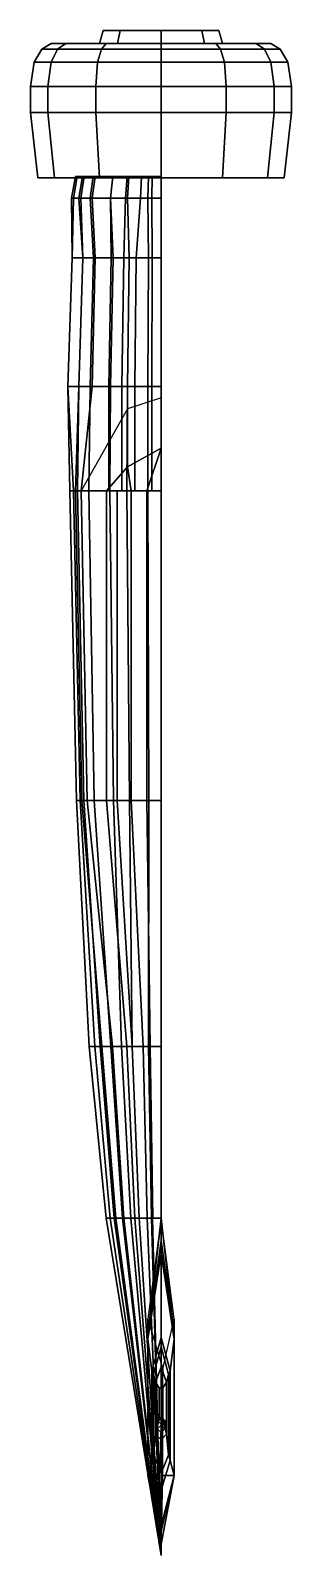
# Model space of a CAD drawing. Extents: x -0.7 to 0.7, y -4.34 to 3.84.
import ezdxf

# ---------------------------------------------------------------- set-up
doc = ezdxf.new("R2010")
doc.units = 0
doc.layers.get('0').update_dxf_attribs({"linetype": 'CONTINUOUS'})

msp = doc.modelspace()

# ---------------------------------------------------------------- linework, layer by layer
for points in [[(-0.511, 3.77, 0.305), (-0.59, 3.77, 0.01), (-0.64, 3.74, 0.01), (-0.5543, 3.74, 0.33)], [(-0.59, 3.77, 0.01), (-0.511, 3.77, -0.285), (-0.5543, 3.74, -0.31), (-0.64, 3.74, 0.01)], [(0.511, 3.77, 0.305), (-0.59, 3.77, 0.01), (-0.511, 3.77, 0.305), (0.295, 3.77, 0.521)], [(0.59, 3.77, 0.01), (-0.511, 3.77, -0.285), (-0.59, 3.77, 0.01), (0.511, 3.77, 0.305)], [(-0.295, 3.77, 0.521), (-0.511, 3.77, 0.305), (-0.5543, 3.74, 0.33), (-0.32, 3.74, 0.5643)], [(-0.511, 3.77, -0.285), (-0.295, 3.77, -0.501), (-0.32, 3.74, -0.5443), (-0.5543, 3.74, -0.31)], [(0.295, 3.77, 0.521), (-0.511, 3.77, 0.305), (-0.295, 3.77, 0.521), (0, 3.77, 0.6)], [(0.511, 3.77, -0.285), (-0.295, 3.77, -0.501), (-0.511, 3.77, -0.285), (0.59, 3.77, 0.01)], [(-0.2192, 3.84, 0.2292), (-0.31, 3.84, 0.01), (-0.33, 3.77, 0.01), (-0.2333, 3.77, 0.2433)], [(-0.31, 3.84, 0.01), (-0.2192, 3.84, -0.2092), (-0.2333, 3.77, -0.2233), (-0.33, 3.77, 0.01)], [(0, 3.77, 0.6), (-0.295, 3.77, 0.521), (-0.32, 3.74, 0.5643), (0, 3.74, 0.65)], [(-0.295, 3.77, -0.501), (0, 3.77, -0.58), (0, 3.74, -0.63), (-0.32, 3.74, -0.5443)], [(0.2192, 3.84, -0.2092), (-0.31, 3.84, 0.01), (-0.2192, 3.84, 0.2292), (0.31, 3.84, 0.01)], [(0, 3.84, -0.3), (-0.2192, 3.84, -0.2092), (-0.31, 3.84, 0.01), (0.2192, 3.84, -0.2092)], [(0.295, 3.77, -0.501), (0, 3.77, -0.58), (-0.295, 3.77, -0.501), (0.511, 3.77, -0.285)], [(0, 3.84, 0.32), (-0.2192, 3.84, 0.2292), (-0.2333, 3.77, 0.2433), (0, 3.77, 0.34)], [(-0.2192, 3.84, -0.2092), (0, 3.84, -0.3), (0, 3.77, -0.32), (-0.2333, 3.77, -0.2233)], [(0.31, 3.84, 0.01), (-0.2192, 3.84, 0.2292), (0, 3.84, 0.32), (0.2192, 3.84, 0.2292)], [(0.2192, 3.84, 0.2292), (0, 3.84, 0.32), (0, 3.77, 0.34), (0.2333, 3.77, 0.2433)], [(0, 3.84, -0.3), (0.2192, 3.84, -0.2092), (0.2333, 3.77, -0.2233), (0, 3.77, -0.32)], [(0.295, 3.77, 0.521), (0, 3.77, 0.6), (0, 3.74, 0.65), (0.32, 3.74, 0.5643)], [(0, 3.77, -0.58), (0.295, 3.77, -0.501), (0.32, 3.74, -0.5443), (0, 3.74, -0.63)], [(0.31, 3.84, 0.01), (0.2192, 3.84, 0.2292), (0.2333, 3.77, 0.2433), (0.33, 3.77, 0.01)], [(0.2192, 3.84, -0.2092), (0.31, 3.84, 0.01), (0.33, 3.77, 0.01), (0.2333, 3.77, -0.2233)], [(0.511, 3.77, 0.305), (0.295, 3.77, 0.521), (0.32, 3.74, 0.5643), (0.5543, 3.74, 0.33)], [(0.295, 3.77, -0.501), (0.511, 3.77, -0.285), (0.5543, 3.74, -0.31), (0.32, 3.74, -0.5443)], [(0.59, 3.77, 0.01), (0.511, 3.77, 0.305), (0.5543, 3.74, 0.33), (0.64, 3.74, 0.01)], [(0.511, 3.77, -0.285), (0.59, 3.77, 0.01), (0.64, 3.74, 0.01), (0.5543, 3.74, -0.31)], [(-0.5889, 3.67, -0.33), (-0.68, 3.67, 0.01), (-0.64, 3.74, 0.01), (-0.5543, 3.74, -0.31)], [(-0.68, 3.67, 0.01), (-0.5889, 3.67, 0.35), (-0.5543, 3.74, 0.33), (-0.64, 3.74, 0.01)], [(-0.34, 3.67, -0.5789), (-0.5889, 3.67, -0.33), (-0.5543, 3.74, -0.31), (-0.32, 3.74, -0.5443)], [(-0.5889, 3.67, 0.35), (-0.34, 3.67, 0.5989), (-0.32, 3.74, 0.5643), (-0.5543, 3.74, 0.33)], [(0, 3.67, -0.67), (-0.34, 3.67, -0.5789), (-0.32, 3.74, -0.5443), (0, 3.74, -0.63)], [(-0.34, 3.67, 0.5989), (0, 3.67, 0.69), (0, 3.74, 0.65), (-0.32, 3.74, 0.5643)], [(0.34, 3.67, -0.5789), (0, 3.67, -0.67), (0, 3.74, -0.63), (0.32, 3.74, -0.5443)], [(0, 3.67, 0.69), (0.34, 3.67, 0.5989), (0.32, 3.74, 0.5643), (0, 3.74, 0.65)], [(0.5889, 3.67, -0.33), (0.34, 3.67, -0.5789), (0.32, 3.74, -0.5443), (0.5543, 3.74, -0.31)], [(0.34, 3.67, 0.5989), (0.5889, 3.67, 0.35), (0.5543, 3.74, 0.33), (0.32, 3.74, 0.5643)], [(0.68, 3.67, 0.01), (0.5889, 3.67, -0.33), (0.5543, 3.74, -0.31), (0.64, 3.74, 0.01)], [(0.5889, 3.67, 0.35), (0.68, 3.67, 0.01), (0.64, 3.74, 0.01), (0.5543, 3.74, 0.33)], [(-0.6062, 3.54, -0.34), (-0.7, 3.54, 0.01), (-0.68, 3.67, 0.01), (-0.5889, 3.67, -0.33)], [(-0.7, 3.54, 0.01), (-0.6062, 3.54, 0.36), (-0.5889, 3.67, 0.35), (-0.68, 3.67, 0.01)], [(-0.35, 3.54, -0.5962), (-0.6062, 3.54, -0.34), (-0.5889, 3.67, -0.33), (-0.34, 3.67, -0.5789)], [(-0.6062, 3.54, 0.36), (-0.35, 3.54, 0.6162), (-0.34, 3.67, 0.5989), (-0.5889, 3.67, 0.35)], [(0, 3.54, -0.69), (-0.35, 3.54, -0.5962), (-0.34, 3.67, -0.5789), (0, 3.67, -0.67)], [(-0.35, 3.54, 0.6162), (0, 3.54, 0.71), (0, 3.67, 0.69), (-0.34, 3.67, 0.5989)], [(0.35, 3.54, -0.5962), (0, 3.54, -0.69), (0, 3.67, -0.67), (0.34, 3.67, -0.5789)], [(0, 3.54, 0.71), (0.35, 3.54, 0.6162), (0.34, 3.67, 0.5989), (0, 3.67, 0.69)], [(0.6062, 3.54, -0.34), (0.35, 3.54, -0.5962), (0.34, 3.67, -0.5789), (0.5889, 3.67, -0.33)], [(0.35, 3.54, 0.6162), (0.6062, 3.54, 0.36), (0.5889, 3.67, 0.35), (0.34, 3.67, 0.5989)], [(0.7, 3.54, 0.01), (0.6062, 3.54, -0.34), (0.5889, 3.67, -0.33), (0.68, 3.67, 0.01)], [(0.6062, 3.54, 0.36), (0.7, 3.54, 0.01), (0.68, 3.67, 0.01), (0.5889, 3.67, 0.35)], [(-0.6062, 3.54, 0.36), (-0.7, 3.54, 0.01), (-0.7, 3.4, 0.01), (-0.6062, 3.4, 0.36)], [(-0.7, 3.54, 0.01), (-0.6062, 3.54, -0.34), (-0.6062, 3.4, -0.34), (-0.7, 3.4, 0.01)], [(-0.35, 3.54, 0.6162), (-0.6062, 3.54, 0.36), (-0.6062, 3.4, 0.36), (-0.35, 3.4, 0.6162)], [(-0.6062, 3.54, -0.34), (-0.35, 3.54, -0.5962), (-0.35, 3.4, -0.5962), (-0.6062, 3.4, -0.34)], [(0, 3.54, 0.71), (-0.35, 3.54, 0.6162), (-0.35, 3.4, 0.6162), (0, 3.4, 0.71)], [(-0.35, 3.54, -0.5962), (0, 3.54, -0.69), (0, 3.4, -0.69), (-0.35, 3.4, -0.5962)], [(0.35, 3.54, 0.6162), (0, 3.54, 0.71), (0, 3.4, 0.71), (0.35, 3.4, 0.6162)], [(0, 3.54, -0.69), (0.35, 3.54, -0.5962), (0.35, 3.4, -0.5962), (0, 3.4, -0.69)], [(0.6062, 3.54, 0.36), (0.35, 3.54, 0.6162), (0.35, 3.4, 0.6162), (0.6062, 3.4, 0.36)], [(0.35, 3.54, -0.5962), (0.6062, 3.54, -0.34), (0.6062, 3.4, -0.34), (0.35, 3.4, -0.5962)], [(0.7, 3.54, 0.01), (0.6062, 3.54, 0.36), (0.6062, 3.4, 0.36), (0.7, 3.4, 0.01)], [(0.6062, 3.54, -0.34), (0.7, 3.54, 0.01), (0.7, 3.4, 0.01), (0.6062, 3.4, -0.34)], [(-0.5716, 3.05, -0.32), (-0.66, 3.05, 0.01), (-0.7, 3.4, 0.01), (-0.6062, 3.4, -0.34)], [(-0.66, 3.05, 0.01), (-0.5716, 3.05, 0.34), (-0.6062, 3.4, 0.36), (-0.7, 3.4, 0.01)], [(-0.33, 3.05, -0.5616), (-0.5716, 3.05, -0.32), (-0.6062, 3.4, -0.34), (-0.35, 3.4, -0.5962)], [(-0.5716, 3.05, 0.34), (-0.33, 3.05, 0.5816), (-0.35, 3.4, 0.6162), (-0.6062, 3.4, 0.36)], [(0, 3.05, -0.65), (-0.33, 3.05, -0.5616), (-0.35, 3.4, -0.5962), (0, 3.4, -0.69)], [(-0.33, 3.05, 0.5816), (0, 3.05, 0.67), (0, 3.4, 0.71), (-0.35, 3.4, 0.6162)], [(0.33, 3.05, -0.5616), (0, 3.05, -0.65), (0, 3.4, -0.69), (0.35, 3.4, -0.5962)], [(0, 3.05, 0.67), (0.33, 3.05, 0.5816), (0.35, 3.4, 0.6162), (0, 3.4, 0.71)], [(0.5716, 3.05, -0.32), (0.33, 3.05, -0.5616), (0.35, 3.4, -0.5962), (0.6062, 3.4, -0.34)], [(0.33, 3.05, 0.5816), (0.5716, 3.05, 0.34), (0.6062, 3.4, 0.36), (0.35, 3.4, 0.6162)], [(0.66, 3.05, 0.01), (0.5716, 3.05, -0.32), (0.6062, 3.4, -0.34), (0.7, 3.4, 0.01)], [(0.5716, 3.05, 0.34), (0.66, 3.05, 0.01), (0.7, 3.4, 0.01), (0.6062, 3.4, 0.36)], [(-0.66, 3.05, 0.01), (0.5716, 3.05, -0.32), (0.66, 3.05, 0.01), (-0.5716, 3.05, 0.34)], [(-0.5716, 3.05, -0.32), (0.33, 3.05, -0.5616), (0.5716, 3.05, -0.32), (-0.66, 3.05, 0.01)], [(-0.5716, 3.05, 0.34), (0.66, 3.05, 0.01), (0.5716, 3.05, 0.34), (-0.33, 3.05, 0.5816)], [(-0.33, 3.05, -0.5616), (0, 3.05, -0.65), (0.33, 3.05, -0.5616), (-0.5716, 3.05, -0.32)], [(-0.4591, 3.0565, 0.1074), (-0.4591, 3.0565, -0.017), (-0.48, 2.94, -0.02), (-0.48, 2.94, 0.11)], [(-0.4591, 3.0565, -0.017), (-0.4496, 3.0565, -0.0935), (-0.47, 2.94, -0.1), (-0.48, 2.94, -0.02)], [(-0.4113, 3.0565, 0.27), (-0.4591, 3.0565, 0.1074), (-0.48, 2.94, 0.11), (-0.43, 2.94, 0.28)], [(-0.4496, 3.0565, -0.0935), (-0.4209, 3.0565, -0.1891), (-0.44, 2.94, -0.2), (-0.47, 2.94, -0.1)], [(-0.4209, 3.0565, -0.1891), (-0.3635, 3.0565, -0.3135), (-0.38, 2.94, -0.33), (-0.44, 2.94, -0.2)], [(-0.3539, 3.0565, 0.3848), (-0.4113, 3.0565, 0.27), (-0.43, 2.94, 0.28), (-0.37, 2.94, 0.4)], [(-0.3635, 3.0565, -0.3135), (-0.2583, 3.0565, -0.4378), (-0.27, 2.94, -0.46), (-0.38, 2.94, -0.33)], [(-0.2583, 3.0565, 0.4996), (-0.3539, 3.0565, 0.3848), (-0.37, 2.94, 0.4), (-0.27, 2.94, 0.52)], [(-0.33, 3.05, 0.5816), (0.5716, 3.05, 0.34), (0.33, 3.05, 0.5816), (0, 3.05, 0.67)], [(-0.2583, 3.0565, -0.4378), (-0.1722, 3.0565, -0.4952), (-0.18, 2.94, -0.52), (-0.27, 2.94, -0.46)], [(-0.1817, 3.0565, 0.5474), (-0.2583, 3.0565, 0.4996), (-0.27, 2.94, 0.52), (-0.19, 2.94, 0.57)], [(-0.1052, 3.0565, 0.5856), (-0.1817, 3.0565, 0.5474), (-0.19, 2.94, 0.57), (-0.11, 2.94, 0.61)], [(-0.1722, 3.0565, -0.4952), (-0.067, 3.0565, -0.5335), (-0.07, 2.94, -0.56), (-0.18, 2.94, -0.52)], [(-0.0478, 3.0565, 0.5952), (-0.1052, 3.0565, 0.5856), (-0.11, 2.94, 0.61), (-0.05, 2.94, 0.62)], [(0, 2.94, -0.56), (-0.07, 2.94, -0.56), (-0.067, 3.0565, -0.5335), (0, 3.0565, -0.5335)], [(0, 3.0565, 0.5952), (-0.0478, 3.0565, 0.5952), (-0.05, 2.94, 0.62), (0, 2.94, 0.62)], [(-0.43, 2.94, 0.28), (-0.48, 2.94, 0.11), (-0.4768, 2.62, 0.2019), (-0.4195, 2.62, 0.3735)], [(-0.48, 2.94, 0.11), (-0.48, 2.94, -0.02), (-0.4768, 2.62, 0.0398), (-0.4768, 2.62, 0.2019)], [(-0.48, 2.94, -0.02), (-0.47, 2.94, -0.1), (-0.4768, 2.62, -0.3893), (-0.4768, 2.62, 0.0398)], [(-0.47, 2.94, -0.1), (-0.44, 2.94, -0.2), (-0.4195, 2.62, -0.4465), (-0.4768, 2.62, -0.3893)], [(-0.44, 2.94, -0.2), (-0.38, 2.94, -0.33), (-0.3623, 2.62, -0.4751), (-0.4195, 2.62, -0.4465)], [(-0.37, 2.94, 0.4), (-0.43, 2.94, 0.28), (-0.4195, 2.62, 0.3735), (-0.3528, 2.62, 0.4688)], [(-0.38, 2.94, -0.33), (-0.27, 2.94, -0.46), (-0.2574, 2.62, -0.5133), (-0.3623, 2.62, -0.4751)], [(-0.27, 2.94, 0.52), (-0.37, 2.94, 0.4), (-0.3528, 2.62, 0.4688), (-0.267, 2.62, 0.5547)], [(-0.19, 2.94, 0.57), (-0.27, 2.94, 0.52), (-0.267, 2.62, 0.5547), (-0.2002, 2.62, 0.5928)], [(-0.27, 2.94, -0.46), (-0.18, 2.94, -0.52), (-0.1716, 2.62, -0.5419), (-0.2574, 2.62, -0.5133)], [(-0.11, 2.94, 0.61), (-0.19, 2.94, 0.57), (-0.2002, 2.62, 0.5928), (-0.1335, 2.62, 0.6214)], [(-0.18, 2.94, -0.52), (-0.07, 2.94, -0.56), (-0.0667, 2.62, -0.5705), (-0.1716, 2.62, -0.5419)], [(-0.05, 2.94, 0.62), (-0.11, 2.94, 0.61), (-0.1335, 2.62, 0.6214), (-0.0477, 2.62, 0.65)], [(0, 2.62, -0.58), (-0.0667, 2.62, -0.5705), (-0.07, 2.94, -0.56), (0, 2.94, -0.56)], [(0, 2.94, 0.62), (-0.05, 2.94, 0.62), (-0.0477, 2.62, 0.65), (0, 2.62, 0.65)], [(0, 2.75, 1.63), (0, 2.71, 1.63), (0, 2.6901, 0.6434), (0, 2.7599, 0.6369)], [(0, 2.7599, 0.6369), (0, 2.6901, 0.6434), (0, 2.71, 1.63), (0, 2.75, 1.63)], [(0, -3.1516, 1.4802), (0, -3.1578, 1.4903), (0, 2.7098, 1.62), (0, 2.7096, 1.6098)], [(0, 2.7096, 1.6098), (0, 2.7098, 1.62), (0, -3.1578, 1.4903), (0, -3.1516, 1.4802)], [(-0.4768, 2.62, 0.0398), (-0.4768, 2.62, -0.3893), (-0.5, 1.93, -0.42), (-0.5, 1.93, 0.03)], [(-0.4768, 2.62, -0.3893), (-0.4195, 2.62, -0.4465), (-0.44, 1.93, -0.48), (-0.5, 1.93, -0.42)], [(-0.4768, 2.62, 0.2019), (-0.4768, 2.62, 0.0398), (-0.5, 1.93, 0.03), (-0.5, 1.93, 0.2)], [(-0.4195, 2.62, 0.3735), (-0.4768, 2.62, 0.2019), (-0.5, 1.93, 0.2), (-0.44, 1.93, 0.38)], [(-0.4195, 2.62, -0.4465), (-0.3623, 2.62, -0.4751), (-0.38, 1.93, -0.51), (-0.44, 1.93, -0.48)], [(-0.3528, 2.62, 0.4688), (-0.4195, 2.62, 0.3735), (-0.44, 1.93, 0.38), (-0.37, 1.93, 0.48)], [(-0.3623, 2.62, -0.4751), (-0.2574, 2.62, -0.5133), (-0.27, 1.93, -0.55), (-0.38, 1.93, -0.51)], [(-0.267, 2.62, 0.5547), (-0.3528, 2.62, 0.4688), (-0.37, 1.93, 0.48), (-0.28, 1.93, 0.57)], [(-0.2002, 2.62, 0.5928), (-0.267, 2.62, 0.5547), (-0.28, 1.93, 0.57), (-0.21, 1.93, 0.61)], [(-0.2574, 2.62, -0.5133), (-0.1716, 2.62, -0.5419), (-0.18, 1.93, -0.58), (-0.27, 1.93, -0.55)], [(-0.1335, 2.62, 0.6214), (-0.2002, 2.62, 0.5928), (-0.21, 1.93, 0.61), (-0.14, 1.93, 0.64)], [(-0.1716, 2.62, -0.5419), (-0.0667, 2.62, -0.5705), (-0.07, 1.93, -0.61), (-0.18, 1.93, -0.58)], [(-0.0477, 2.62, 0.65), (-0.1335, 2.62, 0.6214), (-0.14, 1.93, 0.64), (-0.05, 1.93, 0.67)], [(0, 1.93, -0.62), (-0.07, 1.93, -0.61), (-0.0667, 2.62, -0.5705), (0, 2.62, -0.58)], [(0, 2.62, 0.65), (-0.0477, 2.62, 0.65), (-0.05, 1.93, 0.67), (0, 1.93, 0.67)], [(-0.5, 1.93, -0.42), (-0.44, 1.93, -0.48), (-0.4486, 1.37, -0.4724), (-0.4894, 1.37, -0.4112)], [(-0.5, 1.93, 0.03), (-0.5, 1.93, -0.42), (-0.4894, 1.37, -0.4112), (-0.4894, 1.37, 0.0476)], [(-0.44, 1.93, 0.38), (-0.5, 1.93, 0.2), (-0.469, 1.37, 0.3331), (-0.4588, 1.37, 0.4045)], [(-0.5, 1.93, 0.2), (-0.5, 1.93, 0.03), (-0.4894, 1.37, 0.0476), (-0.469, 1.37, 0.3331)], [(-0.37, 1.93, 0.48), (-0.44, 1.93, 0.38), (-0.4588, 1.37, 0.4045), (-0.4282, 1.37, 0.5065)], [(-0.44, 1.93, -0.48), (-0.38, 1.93, -0.51), (-0.3875, 1.37, -0.5336), (-0.4486, 1.37, -0.4724)], [(-0.28, 1.93, 0.57), (-0.37, 1.93, 0.48), (-0.4282, 1.37, 0.5065), (-0.28, 1.37, 0.57)], [(-0.38, 1.93, -0.51), (-0.27, 1.93, -0.55), (-0.2753, 1.37, -0.5641), (-0.3875, 1.37, -0.5336)], [(-0.21, 1.93, 0.61), (-0.28, 1.93, 0.57), (-0.28, 1.37, 0.57), (-0.21, 1.37, 0.61)], [(-0.27, 1.93, -0.55), (-0.18, 1.93, -0.58), (-0.1835, 1.37, -0.5845), (-0.2753, 1.37, -0.5641)], [(-0.14, 1.93, 0.64), (-0.21, 1.93, 0.61), (-0.21, 1.37, 0.61), (-0.14, 1.37, 0.64)], [(-0.18, 1.93, -0.58), (-0.07, 1.93, -0.61), (-0.0714, 1.37, -0.6049), (-0.1835, 1.37, -0.5845)], [(-0.05, 1.93, 0.67), (-0.14, 1.93, 0.64), (-0.14, 1.37, 0.64), (-0.05, 1.37, 0.67)], [(0, 1.37, -0.6049), (-0.0714, 1.37, -0.6049), (-0.07, 1.93, -0.61), (0, 1.93, -0.62)], [(0, 1.93, 0.67), (-0.05, 1.93, 0.67), (-0.05, 1.37, 0.67), (0, 1.37, 0.67)], [(-0.18, 1.81, 0.61), (-0.4282, 1.37, 0.5065), (-0.2922, 1.37, 0.8039), (-0.18, 1.5, 0.85)], [(0, 1.87, 0.67), (-0.18, 1.81, 0.61), (-0.18, 1.5, 0.85), (0, 1.6, 0.87)], [(0, 1.6, 0.87), (-0.18, 1.5, 0.85), (-0.1603, 1.37, 0.9547), (-0.0754, 1.37, 0.9736)], [(0, 1.6, 0.87), (0, 1.6, 0.87), (-0.0754, 1.37, 0.9736), (0, 1.37, 0.983)], [(-0.18, 1.5, 0.85), (-0.2922, 1.37, 0.8039), (-0.2357, 1.37, 0.917), (-0.1603, 1.37, 0.9547)], [(-0.4894, 1.37, 0.0476), (-0.4894, 1.37, -0.4112), (-0.4525, -0.29, -0.3379), (-0.4525, -0.29, 0.0863)], [(-0.4894, 1.37, -0.4112), (-0.4486, 1.37, -0.4724), (-0.4148, -0.29, -0.3945), (-0.4525, -0.29, -0.3379)], [(-0.469, 1.37, 0.3331), (-0.4894, 1.37, 0.0476), (-0.4525, -0.29, 0.0863), (-0.4336, -0.29, 0.3503)], [(-0.4588, 1.37, 0.4045), (-0.469, 1.37, 0.3331), (-0.4336, -0.29, 0.3503), (-0.4242, -0.29, 0.4162)], [(-0.4282, 1.37, 0.5065), (-0.4588, 1.37, 0.4045), (-0.4242, -0.29, 0.4162), (-0.3959, -0.29, 0.5105)], [(-0.4486, 1.37, -0.4724), (-0.3875, 1.37, -0.5336), (-0.3582, -0.29, -0.451), (-0.4148, -0.29, -0.3945)], [(-0.2922, 1.37, 0.8039), (-0.4282, 1.37, 0.5065), (-0.3959, -0.29, 0.5105), (-0.2922, -0.29, 0.7839)], [(-0.3875, 1.37, -0.5336), (-0.2753, 1.37, -0.5641), (-0.2545, -0.29, -0.4793), (-0.3582, -0.29, -0.451)], [(-0.2357, 1.37, 0.917), (-0.2922, 1.37, 0.8039), (-0.2922, -0.29, 0.7839), (-0.2357, -0.29, 0.897)], [(-0.2753, 1.37, -0.5641), (-0.1835, 1.37, -0.5845), (-0.1697, -0.29, -0.4982), (-0.2545, -0.29, -0.4793)], [(-0.1603, 1.37, 0.9547), (-0.2357, 1.37, 0.917), (-0.2357, -0.29, 0.897), (-0.1603, -0.29, 0.9347)], [(-0.1835, 1.37, -0.5845), (-0.0714, 1.37, -0.6049), (-0.066, -0.29, -0.517), (-0.1697, -0.29, -0.4982)], [(-0.0754, 1.37, 0.9736), (-0.1603, 1.37, 0.9547), (-0.1603, -0.29, 0.9347), (-0.0754, -0.29, 0.9536)], [(0, 1.37, 0.983), (-0.0754, 1.37, 0.9736), (-0.0754, -0.29, 0.9536), (0, -0.29, 0.963)], [(0, -0.29, -0.517), (-0.066, -0.29, -0.517), (-0.0714, 1.37, -0.6049), (0, 1.37, -0.6049)], [(0, 0.4185, 0.9715), (0, 0.4085, 0.9714), (0, 0.3304, 1.5572), (0, 0.3403, 1.5574)], [(0, 0.3403, 1.5574), (0, 0.3304, 1.5572), (0, 0.4085, 0.9714), (0, 0.4185, 0.9715)], [(-0.4336, -0.29, 0.3503), (-0.4525, -0.29, 0.0863), (-0.3845, -1.61, 0.2004), (-0.3556, -1.61, 0.335)], [(-0.4525, -0.29, 0.0863), (-0.4525, -0.29, -0.3379), (-0.3845, -1.61, 0.0274), (-0.3845, -1.61, 0.2004)], [(-0.4525, -0.29, -0.3379), (-0.4148, -0.29, -0.3945), (-0.3268, -1.61, -0.1553), (-0.3845, -1.61, 0.0274)], [(-0.4242, -0.29, 0.4162), (-0.4336, -0.29, 0.3503), (-0.3556, -1.61, 0.335), (-0.3172, -1.61, 0.4215)], [(-0.3959, -0.29, 0.5105), (-0.4242, -0.29, 0.4162), (-0.3172, -1.61, 0.4215), (-0.2595, -1.61, 0.508)], [(-0.4148, -0.29, -0.3945), (-0.3582, -0.29, -0.451), (-0.2691, -1.61, -0.2418), (-0.3268, -1.61, -0.1553)], [(-0.2922, -0.29, 0.7839), (-0.3959, -0.29, 0.5105), (-0.2595, -1.61, 0.508), (-0.1826, -1.61, 0.7483)], [(-0.3582, -0.29, -0.451), (-0.2545, -0.29, -0.4793), (-0.2115, -1.61, -0.2994), (-0.2691, -1.61, -0.2418)], [(-0.2357, -0.29, 0.897), (-0.2922, -0.29, 0.7839), (-0.1826, -1.61, 0.7483), (-0.1538, -1.61, 0.7867)], [(-0.2545, -0.29, -0.4793), (-0.1697, -0.29, -0.4982), (-0.1538, -1.61, -0.3379), (-0.2115, -1.61, -0.2994)], [(-0.1603, -0.29, 0.9347), (-0.2357, -0.29, 0.897), (-0.1538, -1.61, 0.7867), (-0.0961, -1.61, 0.8348)], [(-0.1697, -0.29, -0.4982), (-0.066, -0.29, -0.517), (-0.0673, -1.61, -0.3763), (-0.1538, -1.61, -0.3379)], [(-0.0754, -0.29, 0.9536), (-0.1603, -0.29, 0.9347), (-0.0961, -1.61, 0.8348), (-0.0577, -1.61, 0.854)], [(0, -0.29, 0.963), (-0.0754, -0.29, 0.9536), (-0.0577, -1.61, 0.854), (0, -1.61, 0.8636)], [(0, -1.61, -0.3763), (-0.0673, -1.61, -0.3763), (-0.066, -0.29, -0.517), (0, -0.29, -0.517)], [(-0.3845, -1.61, 0.0274), (-0.3268, -1.61, -0.1553), (-0.2504, -2.53, -0.0596), (-0.2946, -2.53, 0.0803)], [(-0.3845, -1.61, 0.2004), (-0.3845, -1.61, 0.0274), (-0.2946, -2.53, 0.0803), (-0.2946, -2.53, 0.2129)], [(-0.3556, -1.61, 0.335), (-0.3845, -1.61, 0.2004), (-0.2946, -2.53, 0.2129), (-0.2725, -2.53, 0.316)], [(-0.3172, -1.61, 0.4215), (-0.3556, -1.61, 0.335), (-0.2725, -2.53, 0.316), (-0.243, -2.53, 0.3823)], [(-0.3268, -1.61, -0.1553), (-0.2691, -1.61, -0.2418), (-0.2062, -2.53, -0.1258), (-0.2504, -2.53, -0.0596)], [(-0.2595, -1.61, 0.508), (-0.3172, -1.61, 0.4215), (-0.243, -2.53, 0.3823), (-0.1988, -2.53, 0.4485)], [(-0.2691, -1.61, -0.2418), (-0.2115, -1.61, -0.2994), (-0.162, -2.53, -0.17), (-0.2062, -2.53, -0.1258)], [(-0.1826, -1.61, 0.7483), (-0.2595, -1.61, 0.508), (-0.1988, -2.53, 0.4485), (-0.1399, -2.53, 0.6326)], [(-0.2115, -1.61, -0.2994), (-0.1538, -1.61, -0.3379), (-0.1178, -2.53, -0.1995), (-0.162, -2.53, -0.17)], [(-0.1538, -1.61, 0.7867), (-0.1826, -1.61, 0.7483), (-0.1399, -2.53, 0.6326), (-0.1178, -2.53, 0.6621)], [(-0.1538, -1.61, -0.3379), (-0.0673, -1.61, -0.3763), (-0.0515, -2.53, -0.2289), (-0.1178, -2.53, -0.1995)], [(-0.0961, -1.61, 0.8348), (-0.1538, -1.61, 0.7867), (-0.1178, -2.53, 0.6621), (-0.0736, -2.53, 0.6989)], [(-0.0577, -1.61, 0.854), (-0.0961, -1.61, 0.8348), (-0.0736, -2.53, 0.6989), (-0.0442, -2.53, 0.7136)], [(0, -2.53, -0.2289), (-0.0515, -2.53, -0.2289), (-0.0673, -1.61, -0.3763), (0, -1.61, -0.3763)], [(0, -1.61, 0.8636), (-0.0577, -1.61, 0.854), (-0.0442, -2.53, 0.7136), (0, -2.53, 0.721)], [(-0.2946, -2.53, 0.2129), (-0.2946, -2.53, 0.0803), (0, -4.34, 0.15)], [(-0.2946, -2.53, 0.0803), (-0.2504, -2.53, -0.0596), (0, -4.34, 0.15)], [(-0.2725, -2.53, 0.316), (-0.2946, -2.53, 0.2129), (0, -4.34, 0.15)], [(-0.243, -2.53, 0.3823), (-0.2725, -2.53, 0.316), (0, -4.34, 0.15)], [(-0.2504, -2.53, -0.0596), (-0.2062, -2.53, -0.1258), (0, -4.34, 0.15)], [(-0.1988, -2.53, 0.4485), (-0.243, -2.53, 0.3823), (0, -4.34, 0.15)], [(-0.2062, -2.53, -0.1258), (-0.162, -2.53, -0.17), (0, -4.34, 0.15)], [(-0.1399, -2.53, 0.6326), (-0.1988, -2.53, 0.4485), (0, -4.34, 0.15)], [(-0.162, -2.53, -0.17), (-0.1178, -2.53, -0.1995), (0, -4.34, 0.15)], [(-0.1178, -2.53, 0.6621), (-0.1399, -2.53, 0.6326), (0, -4.34, 0.15)], [(-0.1178, -2.53, -0.1995), (-0.0515, -2.53, -0.2289), (0, -4.34, 0.15)], [(-0.0736, -2.53, 0.6989), (-0.1178, -2.53, 0.6621), (0, -4.34, 0.15)], [(-0.0442, -2.53, 0.7136), (-0.0736, -2.53, 0.6989), (0, -4.34, 0.15)], [(0, -2.65, 0.73), (0, -2.53, 0.71), (-0.07, -3.16, 0.71), (-0.07, -3.17, 0.73)], [(0, -2.53, 0.71), (0, -2.53, 0.71), (-0.07, -3.07, 0.4), (-0.07, -3.16, 0.71)], [(0, -4.34, 0.15), (0, -4.34, 0.15), (-0.0515, -2.53, -0.2289), (0, -2.53, -0.2289)], [(0.07, -3.17, 0.73), (0.07, -3.16, 0.71), (0, -2.53, 0.71), (0, -2.65, 0.73)], [(0.07, -3.16, 0.71), (0.07, -3.07, 0.4), (0, -2.53, 0.71)], [(0, -2.72, 0.78), (0, -2.65, 0.73), (-0.07, -3.17, 0.73), (-0.07, -3.18, 0.78)], [(0.07, -3.18, 0.78), (0.07, -3.17, 0.73), (0, -2.65, 0.73), (0, -2.72, 0.78)], [(0, -3.17, 1.51), (0, -2.72, 0.78), (-0.07, -3.18, 0.78), (-0.05, -3.35, 1.51)], [(0.05, -3.35, 1.51), (0.07, -3.18, 0.78), (0, -2.72, 0.78), (0, -3.17, 1.51)], [(0.01, -3.34, 0.16), (-0.01, -3.91, 0.16), (-0.07, -3.91, 0.4), (-0.07, -3.07, 0.4)], [(-0.07, -3.07, 0.4), (-0.07, -3.91, 0.4), (-0.07, -3.91, 0.71), (-0.07, -3.16, 0.71)], [(0.07, -3.91, 0.4), (0.01, -3.91, 0.16), (0.01, -3.34, 0.16), (0.07, -3.07, 0.4)], [(0.07, -3.91, 0.71), (0.07, -3.91, 0.4), (0.07, -3.07, 0.4), (0.07, -3.16, 0.71)], [(-0.07, -3.16, 0.71), (-0.07, -3.91, 0.71), (-0.07, -3.91, 0.73), (-0.07, -3.17, 0.73)], [(-0.07, -3.17, 0.73), (-0.07, -3.91, 0.73), (-0.07, -3.91, 0.78), (-0.07, -3.18, 0.78)], [(-0.07, -3.18, 0.78), (-0.07, -3.91, 0.78), (-0.05, -3.83, 1.51), (-0.05, -3.35, 1.51)], [(0, -3.22, 1.58), (0, -3.17, 1.51), (-0.05, -3.35, 1.51), (-0.04, -3.37, 1.58)], [(0.04, -3.37, 1.58), (0.05, -3.35, 1.51), (0, -3.17, 1.51), (0, -3.22, 1.58)], [(0.05, -3.83, 1.51), (0.07, -3.91, 0.78), (0.07, -3.18, 0.78), (0.05, -3.35, 1.51)], [(0.07, -3.91, 0.73), (0.07, -3.91, 0.71), (0.07, -3.16, 0.71), (0.07, -3.17, 0.73)], [(0.07, -3.91, 0.78), (0.07, -3.91, 0.73), (0.07, -3.17, 0.73), (0.07, -3.18, 0.78)], [(0, -3.33, 1.64), (0, -3.22, 1.58), (-0.04, -3.37, 1.58), (-0.03, -3.41, 1.64)], [(0.03, -3.41, 1.64), (0.04, -3.37, 1.58), (0, -3.22, 1.58), (0, -3.33, 1.64)], [(-0.05, -3.35, 1.51), (-0.05, -3.83, 1.51), (-0.04, -3.8, 1.58), (-0.04, -3.37, 1.58)], [(0, -3.44, 1.66), (0, -3.33, 1.64), (-0.03, -3.41, 1.64), (-0.01, -3.44, 1.66)], [(0.01, -3.44, 1.66), (0.03, -3.41, 1.64), (0, -3.33, 1.64), (0, -3.44, 1.66)], [(0.04, -3.8, 1.58), (0.05, -3.83, 1.51), (0.05, -3.35, 1.51), (0.04, -3.37, 1.58)], [(-0.04, -3.37, 1.58), (-0.04, -3.8, 1.58), (-0.03, -3.69, 1.64), (-0.03, -3.41, 1.64)], [(-0.03, -3.41, 1.64), (-0.03, -3.69, 1.64), (-0.01, -3.61, 1.66), (-0.01, -3.44, 1.66)], [(0.01, -3.61, 1.66), (0.03, -3.69, 1.64), (0.03, -3.41, 1.64), (0.01, -3.44, 1.66)], [(0.03, -3.69, 1.64), (0.04, -3.8, 1.58), (0.04, -3.37, 1.58), (0.03, -3.41, 1.64)], [(-0.01, -3.44, 1.66), (-0.01, -3.61, 1.66), (0, -3.61, 1.66), (0, -3.44, 1.66)], [(0, -3.44, 1.66), (0, -3.61, 1.66), (0.01, -3.61, 1.66), (0.01, -3.44, 1.66)], [(0, -3.6403, -0.2335), (-0.02, -3.66, -0.23), (-0.02, -3.6166, 0.0162), (0, -3.5969, 0.0127)], [(0.02, -3.66, -0.23), (0, -3.6403, -0.2335), (0, -3.5969, 0.0127), (0.02, -3.6166, 0.0162)], [(-0.04, -3.63, -0.21), (-0.04, -3.7, -0.19), (-0.04, -3.7, -0.27), (-0.04, -3.64, -0.27)], [(-0.04, -3.64, -0.27), (-0.04, -3.7, -0.27), (-0.04, -3.7, -0.19), (-0.04, -3.63, -0.21)], [(-0.01, -3.61, 1.66), (-0.03, -3.69, 1.64), (0, -3.72, 1.64), (0, -3.61, 1.66)], [(-0.02, -3.66, -0.23), (0, -3.6797, -0.2265), (0, -3.6363, 0.0197), (-0.02, -3.6166, 0.0162)], [(0, -3.61, 1.66), (0, -3.72, 1.64), (0.03, -3.69, 1.64), (0.01, -3.61, 1.66)], [(0, -3.6797, -0.2265), (0.02, -3.66, -0.23), (0.02, -3.6166, 0.0162), (0, -3.6363, 0.0197)], [(0.04, -3.63, -0.21), (0.04, -3.7, -0.19), (0.04, -3.7, -0.27), (0.04, -3.64, -0.27)], [(0.04, -3.64, -0.27), (0.04, -3.7, -0.27), (0.04, -3.7, -0.19), (0.04, -3.63, -0.21)], [(-0.03, -3.69, 1.64), (-0.04, -3.8, 1.58), (0, -3.9, 1.58), (0, -3.72, 1.64)], [(-0.04, -3.7, -0.27), (-0.04, -3.79, -0.24), (-0.04, -3.79, -0.21), (-0.04, -3.7, -0.19)], [(-0.04, -3.7, -0.19), (-0.04, -3.79, -0.21), (-0.04, -3.79, -0.24), (-0.04, -3.7, -0.27)], [(0, -3.72, 1.64), (0, -3.9, 1.58), (0.04, -3.8, 1.58), (0.03, -3.69, 1.64)], [(0.04, -3.7, -0.19), (0.04, -3.79, -0.21), (0.04, -3.79, -0.24), (0.04, -3.7, -0.27)], [(0.04, -3.7, -0.27), (0.04, -3.79, -0.24), (0.04, -3.79, -0.21), (0.04, -3.7, -0.19)], [(-0.05, -3.83, 1.51), (-0.07, -3.91, 0.78), (0, -4.18, 0.78), (0, -3.99, 1.51)], [(-0.04, -3.8, 1.58), (-0.05, -3.83, 1.51), (0, -3.99, 1.51), (0, -3.9, 1.58)], [(0, -3.9, 1.58), (0, -3.99, 1.51), (0.05, -3.83, 1.51), (0.04, -3.8, 1.58)], [(0, -3.99, 1.51), (0, -4.18, 0.78), (0.07, -3.91, 0.78), (0.05, -3.83, 1.51)], [(-0.07, -3.91, 0.4), (-0.01, -3.91, 0.16), (0, -4.34, 0.15), (0, -4.28, 0.4)], [(-0.07, -3.91, 0.71), (-0.07, -3.91, 0.4), (0, -4.28, 0.4), (0, -4.21, 0.71)], [(-0.07, -3.91, 0.73), (-0.07, -3.91, 0.71), (0, -4.21, 0.71), (0, -4.2, 0.73)], [(-0.07, -3.91, 0.78), (-0.07, -3.91, 0.73), (0, -4.2, 0.73), (0, -4.18, 0.78)], [(0, -4.28, 0.4), (0, -4.34, 0.15), (0.01, -3.91, 0.16), (0.07, -3.91, 0.4)], [(0, -4.21, 0.71), (0, -4.28, 0.4), (0.07, -3.91, 0.4), (0.07, -3.91, 0.71)], [(0, -4.2, 0.73), (0, -4.21, 0.71), (0.07, -3.91, 0.71), (0.07, -3.91, 0.73)], [(0, -4.18, 0.78), (0, -4.2, 0.73), (0.07, -3.91, 0.73), (0.07, -3.91, 0.78)]]:
    msp.add_3dface(points)

doc.saveas('drawing.dxf')
